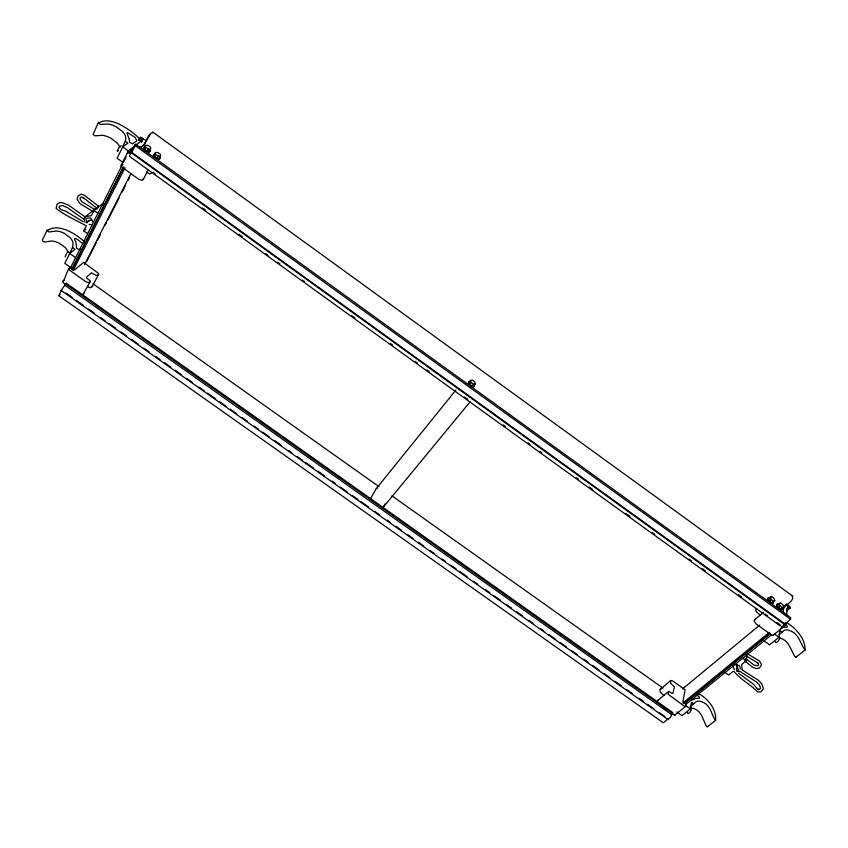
<?xml version="1.0" encoding="UTF-8"?>
<svg xmlns="http://www.w3.org/2000/svg" width="848" height="848" viewBox="0 0 848 848"><rect width="100%" height="100%" fill="white"/><g stroke="black" fill="none" stroke-linecap="round" stroke-linejoin="round"><path stroke-width="1.27" d="M85.945 218.678L87.047 223.013M130.274 150.022L128.483 150.69L121.211 165.169A2.215 1.166 28.6 0 0 121.974 167.183L139.157 179.553L142.241 180.359L143.248 178.642M786.382 615.807L787.686 605.758C789.488 605.567 790.241 611.069 790.294 607.094L786.933 604.465M82.712 295.04L90.164 281.759L90.217 280.805L86.941 278.398L86.676 277.02L91.457 272.865L96.237 275.399L97.912 275.165L98.548 273.406L83.634 262.403L74.666 269.855L72.197 269.198C68.359 262.679 65.413 280.094 63.049 281.07A2.067 1.23 26.4 0 0 63.695 283.073L65.837 284.589M83.719 294.171L83.772 293.217M781.432 626.375L782.354 626.513L790.548 619.252L790.707 617.641L135.85 144.266L134.599 145.188L129.362 155.873M783.626 612.924C781.072 604.359 793.919 603.935 792.636 596.027L152.926 132.193C146.079 134.885 147.054 144.934 139.782 147.541M764.101 640.876L769.602 644.84L778.973 637.272L779.694 630.583L781.994 632.248L783.785 630.679A13.271 6.561 48.8 0 1 790.272 630.838C799.07 633.933 800.427 643.982 805.006 649.95C805.748 639.169 795.636 627.509 786.043 622.379M780.34 624.923L780.234 625.888L129.797 156.573M781.951 608.366L780.658 609.097L778.39 607.465L777.436 605.101L780.489 602.939L782.746 604.571L783.711 606.924L781.951 608.366L781.888 609.585L780.775 609.945L777.563 607.624L776.694 605.832L776.842 604.507L777.955 604.147M782.365 607.974L782.227 609.299L781.114 609.659L779.46 608.917L777.033 605.546L777.181 604.221L778.294 603.871M773.471 601.55L773.323 602.864L772.199 603.214L770.546 602.462L768.118 599.101L768.277 597.787L769.401 597.448M773.143 601.826L772.984 603.151L771.871 603.5L770.207 602.748L767.79 599.388L767.949 598.073L769.072 597.723M68.561 252.587L68.688 251.676L66.589 253.351L65.137 256.891M763.454 612.404L754.423 619.93L754.254 621.234L756.034 623.863L771.521 635.014A2.088 1.049 48.6 0 0 773.259 634.876M742.117 669.676L741.64 664.493L746.166 660.825L747.152 653.596M122.557 146.905L125.356 141.287L125.737 138.563A14.236 7.229 28.4 0 0 122.239 131.302L116.176 126.797L112.222 124.985L108.311 123.978L100.393 124.423L98.506 123.045C110.463 115.604 128.567 128.896 137.535 136.687L138.796 138.107L138.584 140.037L140.545 139.623L142.496 141.033M736.467 669.666L737.219 664.535M733.096 663.857L732.736 666.263L734.516 669.782M69.801 253.001L72.536 247.499L73.013 244.69A13.345 7.653 26.5 0 0 69.928 237.493L64.215 233.306L60.452 231.727L56.689 230.974L48.972 231.981L47.202 230.709C58.226 222.43 76.172 234.069 84.577 241.956M676.789 711.938L682.004 715.638L690.304 708.928L691.512 702.208L693.696 703.755L695.614 702.102A12.487 6.964 50.5 0 1 702.091 701.953C710.762 704.688 711.324 714.737 715.436 720.355C717.09 710.094 707.879 698.254 698.487 693.675M672.644 713.581L672.835 712.617L66.335 283.253L61.141 290.398L668.023 719.517L670.736 717.048L671.468 714.535L672.644 713.581L65.582 283.879M779.111 637.664A13.186 6.614 49 0 1 780.966 638.343C789.753 641.395 791.025 651.455 795.551 657.38L796.155 656.765M668.023 719.517L668.15 718.871L663.316 722.803L58.766 295.676L61.639 289.974L61.141 290.398M670.641 680.509L670.651 683.361L674.361 686.816L673.058 693.092L671.923 693.431L668.881 691.343L667.917 693.102L668.404 694.47L684.198 706.077A1.972 1.113 50.2 0 0 685.947 705.854L686.127 704.126L683.562 702.833L682.947 701.402L685.131 689.795L672.496 680.817L670.641 680.509L659.882 689.806L660.2 692.116L663.878 695.54M657.391 701.868L657.666 700.565L668.182 691.798M691.162 707.868A12.413 6.996 50.7 0 1 693.834 708.61C702.494 711.313 702.981 721.362 707.052 726.948L707.698 726.312M152.725 132.85L152.926 132.193M93.354 211.756L80.083 203.69L77.104 199.344L77.762 196.217L81.069 194.139L84.503 195.337L98.389 206.159L96.693 208.152L83.062 197.542L83.56 197.743L81.525 197.033L80.316 197.669L80.03 199.015L81.885 201.729L94.849 209.594M67.914 252.121A13.261 7.685 26.3 0 0 65.052 247.404L59.371 243.249L55.618 241.68L51.876 240.949L45.188 242.009L43.11 241.521L42.4 240.005L47.181 229.978M119.865 147.372A14.14 7.282 28.2 0 0 116.706 142.549L110.675 138.076L106.742 136.284L102.841 135.309L94.944 135.818L93.068 134.45L98.453 122.324M97.52 208.693L95.4 208.884L85.436 216.558L84.143 219.155L85.012 222.197M72.536 247.499L74.963 249.227L69.727 253.446L64.787 263.368L70.596 267.491M125.356 141.287L127.931 143.153L122.706 146.916L117.098 158.205L123.257 162.646M87.651 233.677L83.74 230.879L86.337 225.695M102.29 205.258L103.35 203.16L93.948 210.442L91.308 215.731L85.436 216.558M94.033 210.951L94.891 209.233M70.416 268.042L122.769 163.855M123.829 161.523L126.087 157.018M128.122 153.202L129.903 149.651L143.301 139.432C142.952 137.365 137.461 138.966 140.874 137.09L146.534 140.98M71.857 269.07L123.108 167.321M71.932 269.865L123.808 166.939M132.299 151.315L135.85 144.266M65.635 284.631L66.335 283.253M73.076 270.618L125.016 167.745M138.818 140.683L139.994 138.33M140.174 140.365L141.362 138.023M145.612 145.368L144.616 149.259L147.117 151.071L149.566 151.082L150.626 148.994L150.562 147.202L148.061 145.39L145.612 145.368L144.616 149.259M84.556 264.523L130.793 173.893M86.581 261.672L96.227 242.793M97.425 240.44L100.435 234.536M105.258 225.102L106.456 222.738M107.664 220.385L119.112 197.966M122.123 192.072L125.133 186.168M128.143 180.274L129.352 177.91M147.117 151.071L148.188 148.983L150.626 148.994M155.481 152.513L154.484 156.392L156.986 158.205L159.413 158.205L160.484 156.127L160.41 154.325L157.908 152.523L155.481 152.513L154.484 156.392M143.227 179.575L148.379 169.664M156.986 158.205L158.067 156.127L160.484 156.127M87.673 286.507L89.793 287.758L91.944 287.101L98.707 274.169M474.52 385.374L473.682 386.773L470.322 385.988L468.223 382.819L469.061 381.42L470.566 381.324M151.707 172.685L150.933 173.607L149.216 173.723L146.513 172.059M384.992 504.03L383.169 507.316L470.099 401.814M370.629 498.433L376.236 488.681L455.885 390.069M96.693 208.152L98.389 206.159M470.555 380.434L469.135 382.183L469.665 384.282L472.05 385.999L473.884 385.617L475.315 383.879L474.774 381.78L472.4 380.063L470.555 380.434L471.096 382.522L473.481 384.25L475.315 383.879M469.665 384.282L471.096 382.522M472.05 385.999L473.481 384.25M783.849 606.394L786.446 603.977M149.969 134.747L143.948 145.093M90.164 281.759L89.167 282.617L86.199 281.992L70.013 270.512A2.078 1.219 26.7 0 1 69.345 268.509M58.766 295.676L60.028 294.606M768.532 598.667L771.585 596.494L773.853 598.137L774.796 600.479L773.058 601.932L771.744 602.652L769.475 601.009L768.532 598.667L771.585 596.494M769.475 601.009L771.224 599.557L770.27 597.204M63.049 281.07L64.141 280.158M771.744 602.652L774.796 600.479M780.489 602.939L777.436 605.101M778.39 607.465L780.149 606.013L779.185 603.649M682.555 688.915L759.723 625.103M780.658 609.097L783.711 606.924M786.403 609.521L789.446 607.02M786.7 610.973L789.742 608.472M682.916 702.96L769.359 632.364M683.901 703.723L770.408 633.18M684.537 703.448L770.005 633.763M685.841 704.37L771.574 634.802M674.976 715.002L685.629 706.352M772.973 635.364L785.163 625.453M733.096 671.415L728.644 675.019L725.093 672.485M690.018 706.734L693.696 703.755M779.195 634.516L781.994 632.248M83.74 230.879L85.627 229.395M707.614 726.651L715.988 720.069M796.081 657.105L805.536 649.685M780.616 628.622L782.089 627.499L787.145 627.17L787.474 626.481L786.425 624.976L131.164 151.983M86.931 222.388L89.973 220.056M154.537 153.954L153.52 154.728L153.795 156.149L155.269 157.675L159.265 158.883L160.272 158.099L159.996 156.679M154.336 154.347L153.318 155.12L153.594 156.551L155.057 158.067L159.064 159.276L160.071 158.502L159.784 157.081M121.211 165.169L122.621 164.332M144.69 146.831L143.662 147.594L143.927 149.004L145.39 150.531L149.418 151.75L150.435 150.986L150.16 149.566M144.489 147.234L143.45 147.997L143.725 149.407L145.188 150.933L149.206 152.152L150.234 151.389L149.958 149.969M140.8 147.414L144.34 144.796M130.995 149.873L133.062 148.347M118.561 150.531L117.448 151.336L117.162 150.806L119.165 147.223L121.264 145.718M657.666 700.565L658.366 700.098M754.423 619.93L755.091 619.517M791.714 595.953L792.382 595.667M376.236 488.681L377.36 488.225M739.891 671.478L736.764 671.574M660.21 689.265L660.836 689.085M80.083 249.492L78.525 249.45L76.564 248.061L75.96 242.284L74.423 239.125L74.847 238.415L76.574 238.829L83.019 243.811M91.033 220.385L88.097 220.777M756.692 608.599L755.716 609.892L756.299 611.609L760.264 615.245M89.029 224.423L92.135 224.762M86.782 218.106L90.641 218.021L93.365 222.314M473.958 386.434L470.598 385.649L468.499 382.48M468.796 381.759L470.29 381.664M141.754 141.574L141.033 141.68L141.372 142.263M691.798 700.204L696.325 698.317L699.229 698.423L699.303 696.939L696.6 694.798M736.636 670.111L738.841 670.164M778.74 637.24L779.577 637.548L779.429 638.968L778.347 640.834L776.863 642.254L775.655 642.583L775.295 641.66M85.171 225.271C75.44 219.855 64.724 215.275 56.106 208.491L56.954 204.357L59.752 202.555L62.646 202.778L68.603 205.184L85.298 217.014M746.643 653.32L759.511 661.027L761.557 664.684L759.585 667.948L756.342 668.637L752.939 667.376L744.724 660.984M747.067 656.5L757.985 663.03L757.412 662.511L758.663 664.747L757.921 665.712L754.317 665.277L745.339 658.292M83.274 221.741L65.815 211.226L61.056 209.679L59.074 207.622L59.339 206.223L62.105 205.46L67.352 207.569L84.09 219.431M690.696 708.409L691.353 708.811L691.088 710.232L690.049 712.013L688.703 713.306L687.696 713.518L687.484 712.532M742.254 669.952L758.324 680.244L761.896 683.965L763.444 688.746L760.942 691.851L757.847 692.042C750.671 684.537 740.717 679.714 734.124 671.584M740.59 671.87L756.607 682.131L759.532 685.184L760.518 688.205L759.702 689.276L758.229 689.36L758.801 689.678L757.243 688.682L753.437 684.209L738.597 673.248M65.964 293.026L72.451 297.616M76.776 300.68L83.263 305.259M88.669 309.085L94.075 312.912M100.562 317.491L104.887 320.555M109.212 323.607L115.699 328.197M121.105 332.024L126.511 335.84M131.917 339.666L138.404 344.256M143.81 348.072L149.216 351.899M155.703 356.489L160.028 359.541M164.353 362.605L170.84 367.184M175.165 370.247L181.652 374.837M187.058 378.653L192.454 382.48M198.941 387.07L204.347 390.886M207.59 393.186L215.159 398.539M219.484 401.592L225.971 406.181M230.296 409.234L236.783 413.824M242.189 417.651L247.595 421.467M254.082 426.056L258.407 429.109M262.732 432.173L269.219 436.762M274.625 440.578L281.112 445.168M288.68 450.521L291.924 452.811M297.33 456.637L302.736 460.464M305.98 462.754L313.548 468.107M317.873 471.159L324.36 475.749M331.928 481.102L335.172 483.392M340.578 487.218L347.055 491.808M352.461 495.624L357.867 499.451M361.11 501.74L368.679 507.093M375.166 511.683L379.491 514.736M387.059 520.089L390.303 522.389M395.709 526.205L401.115 530.032M407.602 534.622L413.008 538.438M418.414 542.264L423.82 546.091M430.307 550.67L434.632 553.733M442.2 559.086L445.444 561.376M450.85 565.203L456.256 569.019M459.499 571.319L467.068 576.672M473.555 581.251L477.88 584.314M485.448 589.667L489.773 592.72M494.098 595.784L500.585 600.363M505.98 604.189L511.386 608.016M516.792 611.832L522.198 615.659M528.686 620.248L533.01 623.301M540.579 628.654L543.822 630.944M549.228 634.77L555.716 639.36M560.04 642.413L566.528 647.003M571.934 650.829L577.34 654.645M583.827 659.235L588.152 662.288M592.476 665.351L598.964 669.941M604.37 673.757L609.776 677.584M615.182 681.41L621.669 685.99M627.075 689.816L632.481 693.643M638.968 698.222L643.293 701.285M647.618 704.338L654.105 708.928M659.511 712.755L664.906 716.571M92.877 283.698L378.971 486.646M391.924 495.836L662.903 688.067M686.106 705.949L690.304 708.928M671.468 713.263L673.556 714.737A1.95 1.124 50.4 0 0 675.305 714.504M663.019 707.455L666.252 709.744M64.883 285.257L671.468 714.535M69.727 253.446L75.567 257.591M742.583 658.249L746.166 660.825M734.834 664.556L739.573 665.68L740.336 668.966M93.948 210.442L97.902 213.272M129.903 149.651L131.557 151.559M130.666 152.354L784.75 624.552M122.706 146.916L128.917 151.4M130.74 153.774L129.267 152.704A2.237 1.155 28.8 0 1 128.483 150.69M153.096 172.292L155.248 173.84M202.502 207.951L205.725 210.272M239.019 234.302L242.242 236.624M265.869 253.679L268.021 255.227M277.688 262.202L279.829 263.749M302.386 280.031L304.538 281.578M351.793 315.679L355.015 318M390.462 343.578L392.613 345.136M415.16 361.407L417.311 362.955M426.979 369.929L429.13 371.488M464.566 397.055L467.789 399.387M503.235 424.965L505.387 426.512M527.933 442.783L530.085 444.341M539.752 451.316L541.904 452.864M576.269 477.668L578.421 479.215M589.159 486.964L592.381 489.296M625.676 513.316L629.969 516.421M652.525 532.692L654.677 534.24M689.042 559.044L691.194 560.592M701.932 568.351L705.154 570.672M738.449 594.702L741.671 597.024M765.299 614.079L767.451 615.627M777.118 622.602L779.259 624.149M774.362 633.944L778.973 637.272M145.676 147.17L148.188 148.983M155.555 154.315L158.067 156.127M771.224 599.557L773.493 601.2M780.149 606.013L782.407 607.656M134.599 145.188L790.548 619.252M131.122 150.637L131.472 151.58M785.227 622.962L785.449 624.965A2.109 1.039 48.4 0 1 783.711 625.093M737.166 666.687L738.343 669.581M92.114 285.755L92.262 286.507M129.288 139.072L129.532 142.114L132.542 143.906L136.888 140.81L135.267 137.493L127.348 132.542L126.946 133.21L129.288 139.072"/></g></svg>
